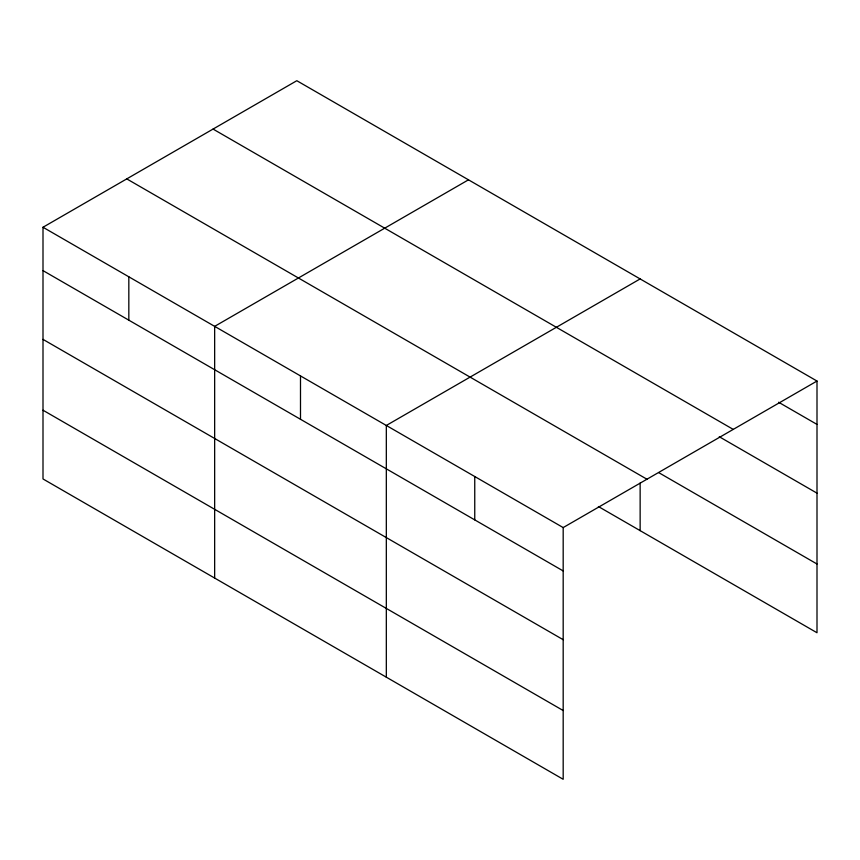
<?xml version="1.0" encoding="UTF-8"?>
<svg xmlns="http://www.w3.org/2000/svg" width="860" height="860" viewBox="0 0 860 860"><rect width="100%" height="100%" fill="white"/><g stroke="black" fill="none" stroke-linecap="round" stroke-linejoin="round"><path stroke-width="1.29" d="M43 227.255L563.182 527.578L563.182 779.289L43 478.956L43 227.255L296.818 80.711L817 381.044L817 632.745L598.377 506.529M468.474 179.826L214.656 326.359L214.656 578.071M640.141 278.93L386.323 425.463L386.323 677.175M563.182 527.578L817 381.044M778.601 402.243L817 424.41M213.054 129.075L733.236 429.398M719.261 436.729L817 493.156M658.749 472.635L817 563.999M126.764 178.891L646.946 479.224M43 270.62L563.182 570.943M43 339.377L563.182 639.7M43 410.209L563.182 710.532M640.141 483.04L640.141 530.641M474.752 476.526L474.752 519.891M300.495 375.917L300.495 419.282M128.828 276.802L128.828 320.178"/></g></svg>
